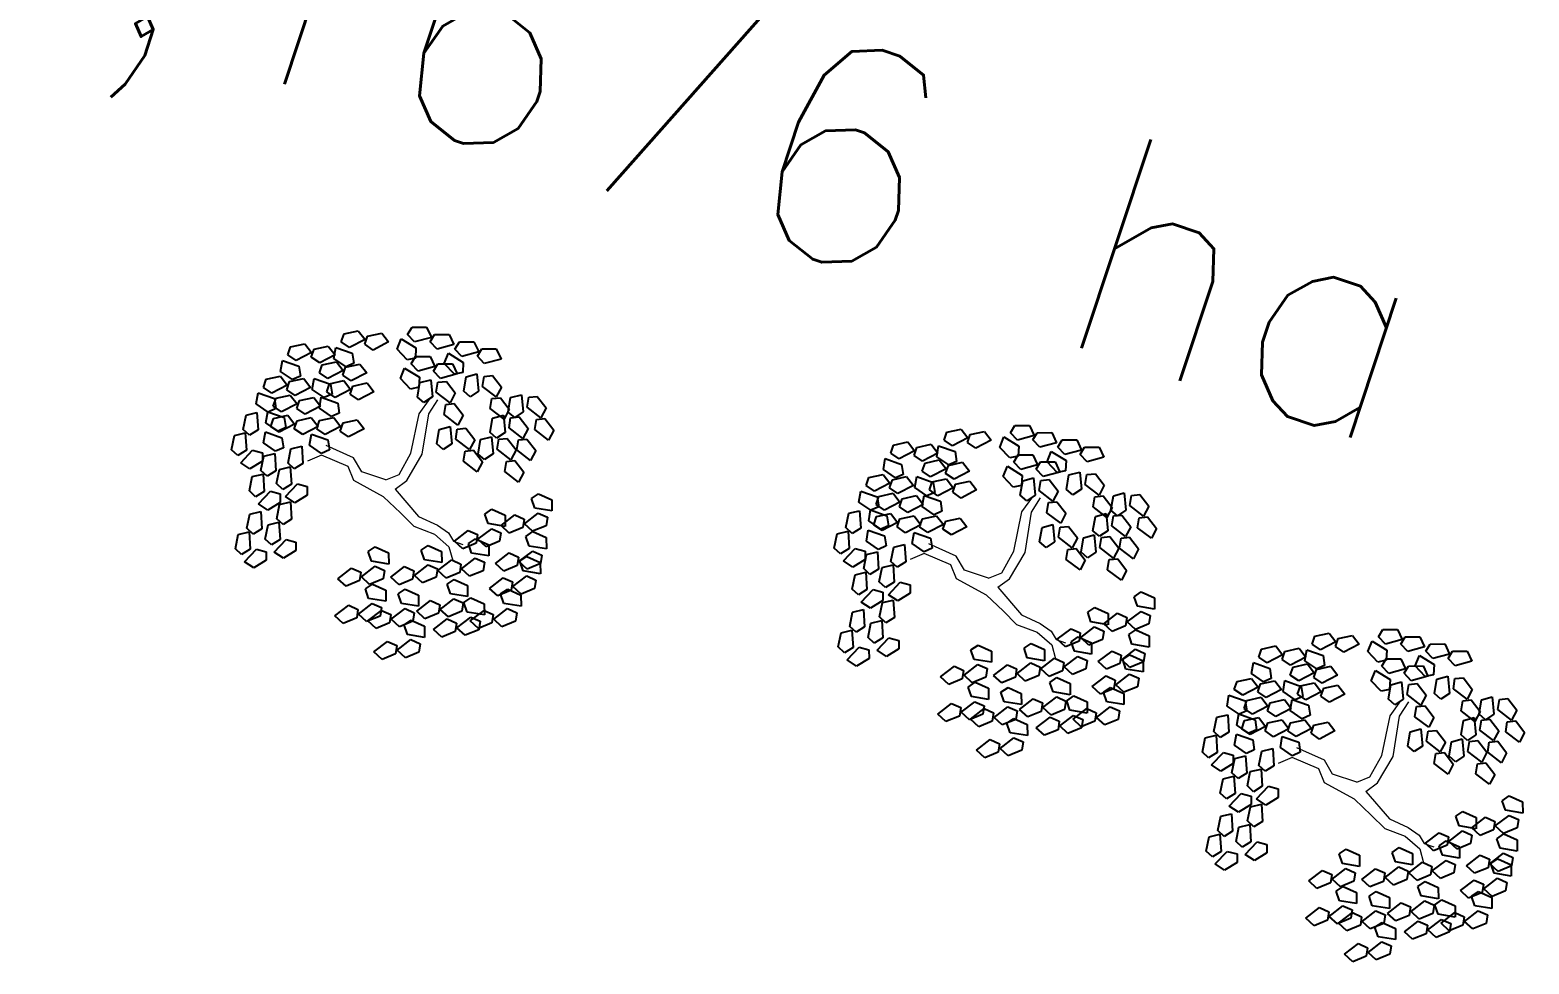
# Model space of a CAD drawing. Header units: millimetres. Extents: x 997 to 4249, y 599 to 1440.
# Drawn here: x 1562.55 to 1587.51, y 807.21 to 822.77 of the extents above; entities that cross this region are included whole.
import ezdxf

# ---------------------------------------------------------------- set-up
doc = ezdxf.new("R2010")
doc.units = ezdxf.units.MM
doc.linetypes.add('Continuo', pattern=[0])
doc.layers.add('cercas existentes', color=18, linetype='Continuous')
doc.layers.add('taludes', color=9, linetype='Continuous')
doc.styles.add('1mm', font='romans.shx', dxfattribs={"height": 2})

# ---------------------------------------------------------------- blocks, each defined once
blk = doc.blocks.new('L', base_point=(1.3683, 0.5913))
at = {"linetype": 'Continuo'}
for p, q in [((1.2809, 0.65), (1.3117, 0.675)), ((1.2937, 0.5998), (1.2809, 0.65)), ((1.3117, 0.675), (1.3419, 0.6213)), ((1.2753, 0.5668), (1.3061, 0.5917)), ((1.3225, 0.5909), (1.2937, 0.5998)), ((1.3061, 0.5917), (1.3362, 0.538)), ((1.3419, 0.6213), (1.3225, 0.5909)), ((1.2881, 0.5166), (1.2753, 0.5668)), ((1.3362, 0.538), (1.3169, 0.5076)), ((1.337, 0.4891), (1.3557, 0.5478)), ((1.3557, 0.5478), (1.3911, 0.5544)), ((1.3911, 0.5544), (1.4042, 0.5272)), ((1.3169, 0.5076), (1.2881, 0.5166)), ((1.3763, 0.4836), (1.337, 0.4891)), ((1.4042, 0.5272), (1.3763, 0.4836))]:
    blk.add_line(p, q, dxfattribs=at)
blk = doc.blocks.new('gtfoods1')
at = {"layer": 'taludes', "linetype": 'Continuo', "lineweight": 5, "extrusion": (-0.012368, -0.016489, 0.999788)}
for p, q in [((-355.426, 155.461, 12.097), (-355.244, 155.712, 12.103)), ((-355.267, 155.456, 12.099), (-355.115, 155.694, 12.104)), ((-355.562, 154.804, 12.084), (-355.426, 155.461, 12.097)), ((-355.374, 154.785, 12.086), (-355.267, 155.456, 12.099)), ((-356.519, 154.726, 12.071), (-356.975, 154.93, 12.069)), ((-355.761, 154.446, 12.076), (-355.562, 154.804, 12.084)), ((-357.052, 154.77, 12.065), (-357.287, 154.67, 12.061)), ((-356.61, 154.581, 12.068), (-357.052, 154.77, 12.065)), ((-356.516, 154.348, 12.065), (-356.61, 154.581, 12.068)), ((-356.382, 154.492, 12.069), (-356.519, 154.726, 12.071)), ((-355.634, 154.347, 12.076), (-355.374, 154.785, 12.086)), ((-356.019, 154.076, 12.067), (-356.516, 154.348, 12.065)), ((-355.981, 154.358, 12.072), (-356.382, 154.492, 12.069)), ((-355.981, 154.358, 12.072), (-355.761, 154.446, 12.076)), ((-355.826, 154.205, 12.071), (-355.634, 154.347, 12.076)), ((-356.019, 154.076, 12.067), (-355.738, 153.811, 12.066)), ((-355.826, 154.205, 12.071), (-355.436, 153.747, 12.068)), ((-345.387, 153.825, 12.097), (-345.205, 154.075, 12.103)), ((-345.228, 153.82, 12.099), (-345.076, 154.058, 12.104)), ((-355.738, 153.811, 12.066), (-355.513, 153.588, 12.065)), ((-345.523, 153.168, 12.084), (-345.387, 153.825, 12.097)), ((-345.336, 153.148, 12.086), (-345.228, 153.82, 12.099)), ((-355.513, 153.588, 12.065), (-355.171, 153.456, 12.067)), ((-355.436, 153.747, 12.068), (-355.122, 153.602, 12.07)), ((-355.122, 153.602, 12.07), (-354.938, 153.475, 12.07)), ((-355.171, 153.456, 12.067), (-354.931, 153.245, 12.066)), ((-354.938, 153.475, 12.07), (-354.856, 153.338, 12.069)), ((-354.856, 153.338, 12.069), (-354.699, 153.279, 12.07)), ((-346.48, 153.09, 12.071), (-346.937, 153.293, 12.069)), ((-354.931, 153.245, 12.066), (-354.866, 153.014, 12.063)), ((-347.014, 153.134, 12.065), (-347.249, 153.033, 12.061)), ((-346.572, 152.944, 12.068), (-347.014, 153.134, 12.065)), ((-346.343, 152.856, 12.069), (-346.48, 153.09, 12.071)), ((-345.722, 152.81, 12.076), (-345.523, 153.168, 12.084)), ((-345.595, 152.711, 12.076), (-345.336, 153.148, 12.086)), ((-346.478, 152.712, 12.065), (-346.572, 152.944, 12.068)), ((-345.942, 152.722, 12.072), (-346.343, 152.856, 12.069)), ((-345.942, 152.722, 12.072), (-345.722, 152.81, 12.076)), ((-345.98, 152.44, 12.067), (-346.478, 152.712, 12.065)), ((-345.788, 152.569, 12.071), (-345.595, 152.711, 12.076)), ((-345.788, 152.569, 12.071), (-345.397, 152.111, 12.068)), ((-345.98, 152.44, 12.067), (-345.699, 152.174, 12.066)), ((-345.699, 152.174, 12.066), (-345.475, 151.951, 12.065)), ((-345.397, 152.111, 12.068), (-345.084, 151.966, 12.07)), ((-345.475, 151.951, 12.065), (-345.132, 151.819, 12.067)), ((-345.132, 151.819, 12.067), (-344.892, 151.609, 12.066)), ((-345.084, 151.966, 12.07), (-344.9, 151.839, 12.07)), ((-344.9, 151.839, 12.07), (-344.817, 151.701, 12.069)), ((-344.892, 151.609, 12.066), (-344.827, 151.378, 12.063)), ((-344.817, 151.701, 12.069), (-344.66, 151.642, 12.07)), ((-339.257, 150.426, 12.097), (-339.076, 150.676, 12.103)), ((-339.098, 150.421, 12.099), (-338.946, 150.659, 12.104)), ((-339.393, 149.769, 12.084), (-339.257, 150.426, 12.097)), ((-339.206, 149.749, 12.086), (-339.098, 150.421, 12.099)), ((-340.35, 149.691, 12.071), (-340.807, 149.894, 12.069)), ((-340.884, 149.734, 12.065), (-341.119, 149.634, 12.061)), ((-340.442, 149.545, 12.068), (-340.884, 149.734, 12.065)), ((-340.348, 149.313, 12.065), (-340.442, 149.545, 12.068)), ((-340.213, 149.457, 12.069), (-340.35, 149.691, 12.071)), ((-339.593, 149.41, 12.076), (-339.393, 149.769, 12.084)), ((-339.466, 149.312, 12.076), (-339.206, 149.749, 12.086)), ((-339.85, 149.04, 12.067), (-340.348, 149.313, 12.065)), ((-339.812, 149.323, 12.072), (-340.213, 149.457, 12.069)), ((-339.812, 149.323, 12.072), (-339.593, 149.41, 12.076)), ((-339.658, 149.169, 12.071), (-339.466, 149.312, 12.076)), ((-339.658, 149.169, 12.071), (-339.267, 148.712, 12.068)), ((-339.85, 149.04, 12.067), (-339.569, 148.775, 12.066)), ((-339.569, 148.775, 12.066), (-339.345, 148.552, 12.065)), ((-339.345, 148.552, 12.065), (-339.002, 148.42, 12.067)), ((-339.267, 148.712, 12.068), (-338.954, 148.567, 12.07)), ((-338.954, 148.567, 12.07), (-338.77, 148.439, 12.07)), ((-339.002, 148.42, 12.067), (-338.763, 148.21, 12.066)), ((-338.77, 148.439, 12.07), (-338.687, 148.302, 12.069)), ((-338.687, 148.302, 12.069), (-338.53, 148.243, 12.07)), ((-338.763, 148.21, 12.066), (-338.698, 147.978, 12.063))]:
    blk.add_line(p, q, dxfattribs=at)
for p, xscale, yscale, zscale, rotation in [((-378.908, -88.431, 13.927), 4.693247905292083, 4.693247905292083, 4.693247905292083, 305.0710582407918), ((-378.102, -87.767, 13.927), 4.693247904986873, 4.693247904986873, 4.693247904986873, 292.8731664010561), ((-379.49, -89.137, 13.927), 4.693247905292083, 4.693247905292083, 4.693247905292083, 305.0710582407918), ((-377.327, -87.487, 13.927), 4.693247904986873, 4.693247904986873, 4.693247904986873, 292.8731664010561), ((-378.889, -89.061, 13.927), 4.693247905292083, 4.693247905292083, 4.693247905292083, 305.0710582407918), ((-377.764, -88.123, 13.927), 4.693247904986873, 4.693247904986873, 4.693247904986873, 292.8731664010561), ((-379.491, -89.814, 13.927), 4.693247905292083, 4.693247905292083, 4.693247905292083, 305.0710582407918), ((-377.457, -88.435, 13.927), 4.693247905158423, 4.693247905158423, 4.693247905158423, 240.0875733262941), ((-376.9, -87.895, 13.927), 4.693247905158423, 4.693247905158423, 4.693247905158423, 240.0875733262941), ((-379.171, -89.968, 13.927), 4.693247905292083, 4.693247905292083, 4.693247905292083, 305.0710582407918), ((-378.604, -89.24, 13.927), 4.693247905292083, 4.693247905292083, 4.693247905292083, 305.0710582407918), ((-376.098, -87.728, 13.927), 4.693247905158423, 4.693247905158423, 4.693247905158423, 240.0875733262941), ((-379.45, -90.576, 13.927), 4.693247905007419, 4.693247905007419, 4.693247905007419, 11.23182489907098), ((-376.133, -88.182, 13.927), 4.693247905158423, 4.693247905158423, 4.693247905158423, 240.0875733262941), ((-379.001, -90.261, 13.927), 4.693247905292083, 4.693247905292083, 4.693247905292083, 305.0710582407918), ((-378.366, -89.831, 13.927), 4.693247905292083, 4.693247905292083, 4.693247905292083, 305.0710582407918), ((-376.731, -88.865, 13.927), 4.693247905158423, 4.693247905158423, 4.693247905158423, 240.0875733262941), ((-369.09, -83.053, 13.83), 4.693247904986873, 4.693247904986873, 4.693247904986873, 292.8731664010561), ((-376.078, -88.588, 13.927), 4.693247905158423, 4.693247905158423, 4.693247905158423, 240.0875733262941), ((-369.895, -83.718, 13.83), 4.693247905292083, 4.693247905292083, 4.693247905292083, 305.0710582407918), ((-368.315, -82.773, 13.83), 4.693247904986873, 4.693247904986873, 4.693247904986873, 292.8731664010561), ((-378.802, -90.946, 13.927), 4.693247905007419, 4.693247905007419, 4.693247905007419, 11.23182489907098), ((-378.513, -90.578, 13.927), 4.693247905007419, 4.693247905007419, 4.693247905007419, 11.23182489907098), ((-370.477, -84.423, 13.83), 4.693247905292083, 4.693247905292083, 4.693247905292083, 305.0710582407918), ((-368.752, -83.409, 13.83), 4.693247904986873, 4.693247904986873, 4.693247904986873, 292.8731664010561), ((-369.877, -84.347, 13.83), 4.693247905292083, 4.693247905292083, 4.693247905292083, 305.0710582407918), ((-367.887, -83.181, 13.83), 4.693247905158423, 4.693247905158423, 4.693247905158423, 240.0875733262941), ((-370.479, -85.1, 13.83), 4.693247905292083, 4.693247905292083, 4.693247905292083, 305.0710582407918), ((-369.592, -84.527, 13.83), 4.693247905292083, 4.693247905292083, 4.693247905292083, 305.0710582407918), ((-368.444, -83.721, 13.83), 4.693247905158423, 4.693247905158423, 4.693247905158423, 240.0875733262941), ((-378.109, -91.431, 13.927), 4.693247905007419, 4.693247905007419, 4.693247905007419, 11.23182489907098), ((-375.316, -88.844, 13.927), 4.693247904105663, 4.693247904105663, 4.693247904105663, 135.1959007807611), ((-370.159, -85.254, 13.83), 4.693247905292083, 4.693247905292083, 4.693247905292083, 305.0710582407918), ((-367.086, -83.015, 13.83), 4.693247905158423, 4.693247905158423, 4.693247905158423, 240.0875733262941), ((-378.41, -91.857, 13.927), 4.693247905007419, 4.693247905007419, 4.693247905007419, 11.23182489907098), ((-375.78, -89.516, 13.927), 4.693247904105663, 4.693247904105663, 4.693247904105663, 135.1959007807611), ((-370.438, -85.863, 13.83), 4.693247905007419, 4.693247905007419, 4.693247905007419, 11.23182489907098), ((-369.988, -85.547, 13.83), 4.693247905292083, 4.693247905292083, 4.693247905292083, 305.0710582407918), ((-367.121, -83.468, 13.83), 4.693247905158423, 4.693247905158423, 4.693247905158423, 240.0875733262941), ((-369.354, -85.118, 13.83), 4.693247905292083, 4.693247905292083, 4.693247905292083, 305.0710582407918), ((-367.719, -84.151, 13.83), 4.693247905158423, 4.693247905158423, 4.693247905158423, 240.0875733262941), ((-367.065, -83.874, 13.83), 4.693247905158423, 4.693247905158423, 4.693247905158423, 240.0875733262941), ((-376.267, -90.633, 13.927), 4.693247904105663, 4.693247904105663, 4.693247904105663, 135.1959007807611), ((-375.706, -90.074, 13.927), 4.693247904105663, 4.693247904105663, 4.693247904105663, 135.1959007807611), ((-375.01, -89.404, 13.927), 4.693247904105663, 4.693247904105663, 4.693247904105663, 135.1959007807611), ((-369.501, -85.864, 13.83), 4.693247905007419, 4.693247905007419, 4.693247905007419, 11.23182489907098), ((-376.958, -91.183, 13.927), 4.693247904105663, 4.693247904105663, 4.693247904105663, 135.1959007807611), ((-374.841, -89.796, 13.927), 4.693247904105663, 4.693247904105663, 4.693247904105663, 135.1959007807611), ((-369.79, -86.232, 13.83), 4.693247905007419, 4.693247905007419, 4.693247905007419, 11.23182489907098), ((-376.625, -91.708, 13.927), 4.693247904105663, 4.693247904105663, 4.693247904105663, 135.1959007807611), ((-376.137, -91.447, 13.927), 4.693247904105663, 4.693247904105663, 4.693247904105663, 135.1959007807611), ((-375.583, -90.828, 13.927), 4.693247904105663, 4.693247904105663, 4.693247904105663, 135.1959007807611), ((-374.772, -90.423, 13.927), 4.693247904105663, 4.693247904105663, 4.693247904105663, 135.1959007807611), ((-375.175, -90.905, 13.927), 4.693247904105663, 4.693247904105663, 4.693247904105663, 135.1959007807611), ((-369.096, -86.717, 13.83), 4.693247905007419, 4.693247905007419, 4.693247905007419, 11.23182489907098), ((-366.303, -84.13, 13.83), 4.693247904105663, 4.693247904105663, 4.693247904105663, 135.1959007807611), ((-375.747, -91.801, 13.927), 4.693247904105663, 4.693247904105663, 4.693247904105663, 135.1959007807611), ((-369.397, -87.143, 13.83), 4.693247905007419, 4.693247905007419, 4.693247905007419, 11.23182489907098), ((-366.767, -84.802, 13.83), 4.693247904105663, 4.693247904105663, 4.693247904105663, 135.1959007807611), ((-365.998, -84.69, 13.83), 4.693247904105663, 4.693247904105663, 4.693247904105663, 135.1959007807611), ((-362.952, -82.759, 13.81), 4.693247905292083, 4.693247905292083, 4.693247905292083, 305.0710582407918), ((-362.146, -82.095, 13.81), 4.693247904986873, 4.693247904986873, 4.693247904986873, 292.8731664010561), ((-367.946, -86.47, 13.83), 4.693247904105663, 4.693247904105663, 4.693247904105663, 135.1959007807611), ((-367.255, -85.919, 13.83), 4.693247904105663, 4.693247904105663, 4.693247904105663, 135.1959007807611), ((-366.693, -85.36, 13.83), 4.693247904105663, 4.693247904105663, 4.693247904105663, 135.1959007807611), ((-363.534, -83.464, 13.81), 4.693247905292083, 4.693247905292083, 4.693247905292083, 305.0710582407918), ((-361.371, -81.814, 13.81), 4.693247904986873, 4.693247904986873, 4.693247904986873, 292.8731664010561), ((-365.829, -85.082, 13.83), 4.693247904105663, 4.693247904105663, 4.693247904105663, 135.1959007807611), ((-362.933, -83.389, 13.81), 4.693247905292083, 4.693247905292083, 4.693247905292083, 305.0710582407918), ((-361.808, -82.451, 13.81), 4.693247904986873, 4.693247904986873, 4.693247904986873, 292.8731664010561), ((-366.57, -86.114, 13.83), 4.693247904105663, 4.693247904105663, 4.693247904105663, 135.1959007807611), ((-363.535, -84.141, 13.81), 4.693247905292083, 4.693247905292083, 4.693247905292083, 305.0710582407918), ((-361.501, -82.762, 13.81), 4.693247905158423, 4.693247905158423, 4.693247905158423, 240.0875733262941), ((-360.944, -82.223, 13.81), 4.693247905158423, 4.693247905158423, 4.693247905158423, 240.0875733262941), ((-367.613, -86.994, 13.83), 4.693247904105663, 4.693247904105663, 4.693247904105663, 135.1959007807611), ((-367.124, -86.734, 13.83), 4.693247904105663, 4.693247904105663, 4.693247904105663, 135.1959007807611), ((-366.163, -86.191, 13.83), 4.693247904105663, 4.693247904105663, 4.693247904105663, 135.1959007807611), ((-365.759, -85.71, 13.83), 4.693247904105663, 4.693247904105663, 4.693247904105663, 135.1959007807611), ((-362.648, -83.568, 13.81), 4.693247905292083, 4.693247905292083, 4.693247905292083, 305.0710582407918), ((-360.142, -82.056, 13.81), 4.693247905158423, 4.693247905158423, 4.693247905158423, 240.0875733262941), ((-363.215, -84.295, 13.81), 4.693247905292083, 4.693247905292083, 4.693247905292083, 305.0710582407918), ((-360.177, -82.509, 13.81), 4.693247905158423, 4.693247905158423, 4.693247905158423, 240.0875733262941), ((-366.735, -87.087, 13.83), 4.693247904105663, 4.693247904105663, 4.693247904105663, 135.1959007807611), ((-363.495, -84.904, 13.81), 4.693247905007419, 4.693247905007419, 4.693247905007419, 11.23182489907098), ((-363.045, -84.588, 13.81), 4.693247905292083, 4.693247905292083, 4.693247905292083, 305.0710582407918), ((-362.41, -84.159, 13.81), 4.693247905292083, 4.693247905292083, 4.693247905292083, 305.0710582407918), ((-360.775, -83.193, 13.81), 4.693247905158423, 4.693247905158423, 4.693247905158423, 240.0875733262941), ((-360.122, -82.915, 13.81), 4.693247905158423, 4.693247905158423, 4.693247905158423, 240.0875733262941), ((-362.846, -85.273, 13.81), 4.693247905007419, 4.693247905007419, 4.693247905007419, 11.23182489907098), ((-362.557, -84.905, 13.81), 4.693247905007419, 4.693247905007419, 4.693247905007419, 11.23182489907098), ((-359.36, -83.171, 13.81), 4.693247904105663, 4.693247904105663, 4.693247904105663, 135.1959007807611), ((-362.454, -86.185, 13.81), 4.693247905007419, 4.693247905007419, 4.693247905007419, 11.23182489907098), ((-362.153, -85.759, 13.81), 4.693247905007419, 4.693247905007419, 4.693247905007419, 11.23182489907098), ((-359.824, -83.843, 13.81), 4.693247904105663, 4.693247904105663, 4.693247904105663, 135.1959007807611), ((-359.75, -84.401, 13.81), 4.693247904105663, 4.693247904105663, 4.693247904105663, 135.1959007807611), ((-359.054, -83.732, 13.81), 4.693247904105663, 4.693247904105663, 4.693247904105663, 135.1959007807611), ((-361.002, -85.511, 13.81), 4.693247904105663, 4.693247904105663, 4.693247904105663, 135.1959007807611), ((-360.311, -84.96, 13.81), 4.693247904105663, 4.693247904105663, 4.693247904105663, 135.1959007807611), ((-358.885, -84.124, 13.81), 4.693247904105663, 4.693247904105663, 4.693247904105663, 135.1959007807611), ((-360.669, -86.036, 13.81), 4.693247904105663, 4.693247904105663, 4.693247904105663, 135.1959007807611), ((-359.627, -85.155, 13.81), 4.693247904105663, 4.693247904105663, 4.693247904105663, 135.1959007807611), ((-360.181, -85.775, 13.81), 4.693247904105663, 4.693247904105663, 4.693247904105663, 135.1959007807611), ((-359.22, -85.232, 13.81), 4.693247904105663, 4.693247904105663, 4.693247904105663, 135.1959007807611), ((-358.816, -84.751, 13.81), 4.693247904105663, 4.693247904105663, 4.693247904105663, 135.1959007807611), ((-359.792, -86.128, 13.81), 4.693247904105663, 4.693247904105663, 4.693247904105663, 135.1959007807611)]:
    blk.add_blockref('L', p, dxfattribs=dict(at, xscale=xscale, yscale=yscale, zscale=zscale, rotation=rotation))
at = {"layer": 'taludes', "lineweight": 5, "style": '1mm'}
blk.add_text('ÁREA DE PRESERVAÇÃO PERMANENTE: 1,1676 ha', height=3.66667, rotation=341.6511, dxfattribs=at).set_placement((-454.621, 193.108))

msp = doc.modelspace()

# ---------------------------------------------------------------- block references
at = {"layer": 'cercas existentes', "color": 1}
msp.add_blockref('gtfoods1', (1924.454, 660.921), dxfattribs=at)

doc.saveas('drawing.dxf')
